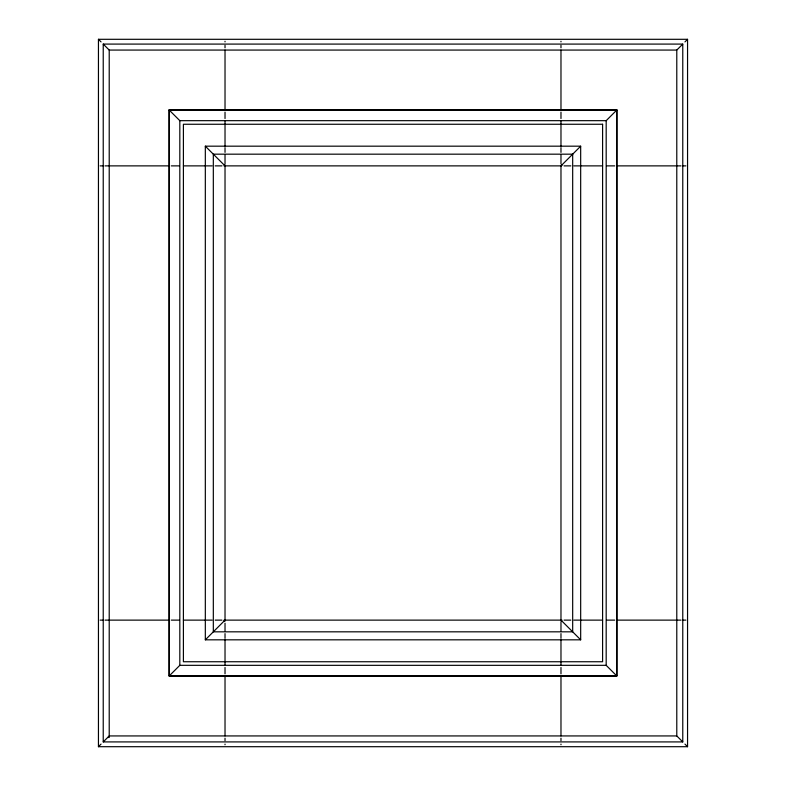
<?xml version="1.0" encoding="UTF-8"?>
<svg xmlns="http://www.w3.org/2000/svg" width="786" height="786" viewBox="0 0 786 786"><rect width="100%" height="100%" fill="white"/><g stroke="black" fill="none" stroke-linecap="round" stroke-linejoin="round"><path stroke-width="1.18" d="M561.489 165.875L562.01 164.844L560.978 165.365M560.978 621.156L562.01 620.125M223.99 165.875L225.022 164.844M580.677 639.824L560.978 620.125L560.978 165.875L580.677 146.176L205.323 146.176L205.323 639.824L580.677 639.824L580.677 146.176M616.715 675.862L616.715 110.138L169.285 110.138L169.285 675.862L616.715 675.862L606.183 665.329L606.183 120.671L616.951 109.902L169.049 109.902L169.049 676.098L616.951 676.098L616.951 109.902M682.769 741.915L676.785 735.932L676.785 50.068L682.769 44.085L103.231 44.085L103.231 741.915L682.769 741.915L682.769 44.085M684.95 41.904L687.553 39.3L98.447 39.3L98.447 746.7L687.553 746.7L687.553 39.3M98.447 746.7L101.05 744.096M103.231 741.915L109.215 735.932L676.785 735.932M169.285 675.862L179.817 665.329L179.817 120.671L169.049 109.902M205.323 639.824L225.022 620.125M103.231 44.085L109.215 50.068L676.785 50.068M179.817 120.671L606.183 120.671M100.107 165.875L103.231 165.875M105 165.875L108.439 165.875M109.215 165.875L169.049 165.875M171.279 165.875L179.159 165.875M183.403 165.875L205.323 165.875M206.06 165.875L212.161 165.875M215.148 165.875L221.957 165.875M205.323 146.176L225.022 165.875L560.978 165.875M564.043 165.875L570.852 165.875M573.839 165.875L579.94 165.875M580.677 165.875L602.597 165.875M606.841 165.875L614.721 165.875M616.951 165.875L676.785 165.875M677.561 165.875L681 165.875M682.769 165.875L685.893 165.875M100.107 620.125L103.231 620.125M105 620.125L108.439 620.125M109.215 620.125L169.049 620.125M171.279 620.125L179.159 620.125M183.403 620.125L205.323 620.125M206.06 620.125L212.161 620.125M215.148 620.125L221.957 620.125M560.978 620.125L223.99 620.125L223.99 621.156L225.022 621.156L225.022 165.875M564.043 620.125L570.852 620.125M573.839 620.125L579.94 620.125M580.677 620.125L602.597 620.125M606.841 620.125L614.721 620.125M616.951 620.125L676.785 620.125M677.561 620.125L681 620.125M682.769 620.125L685.893 620.125M179.817 665.329L606.183 665.329M107.672 737.474L109.215 737.474L109.215 50.068M98.447 39.3L101.05 41.904M684.95 744.096L687.553 746.7M560.978 41.265L560.978 41.904M560.978 45.333L560.978 47.789M560.978 50.068L560.978 109.902M560.978 112.133L560.978 118.529M560.978 120.671L560.978 146.176M560.978 147.64L560.978 152.396M560.978 155.078L560.978 163.822M560.978 622.178L560.978 630.922M560.978 633.604L560.978 638.36M560.978 639.824L560.978 665.329M560.978 667.471L560.978 673.867M560.978 676.098L560.978 735.932M560.978 738.211L560.978 740.667M560.978 744.096L560.978 744.735M225.022 41.265L225.022 41.904M225.022 45.333L225.022 47.789M225.022 50.068L225.022 109.902M225.022 112.133L225.022 118.529M225.022 120.671L225.022 146.176M225.022 147.64L225.022 152.396M225.022 155.078L225.022 163.822M225.022 623.19L225.022 630.922M225.022 633.604L225.022 638.36M225.022 639.824L225.022 665.329M225.022 667.471L225.022 673.867M225.022 676.098L225.022 735.932M225.022 738.211L225.022 740.667M225.022 744.096L225.022 744.735M602.597 124.257L183.403 124.257L183.403 661.743L602.597 661.743L602.597 124.257M572.68 154.174L213.32 154.174L213.32 631.826L572.68 631.826L572.68 154.174"/></g></svg>
